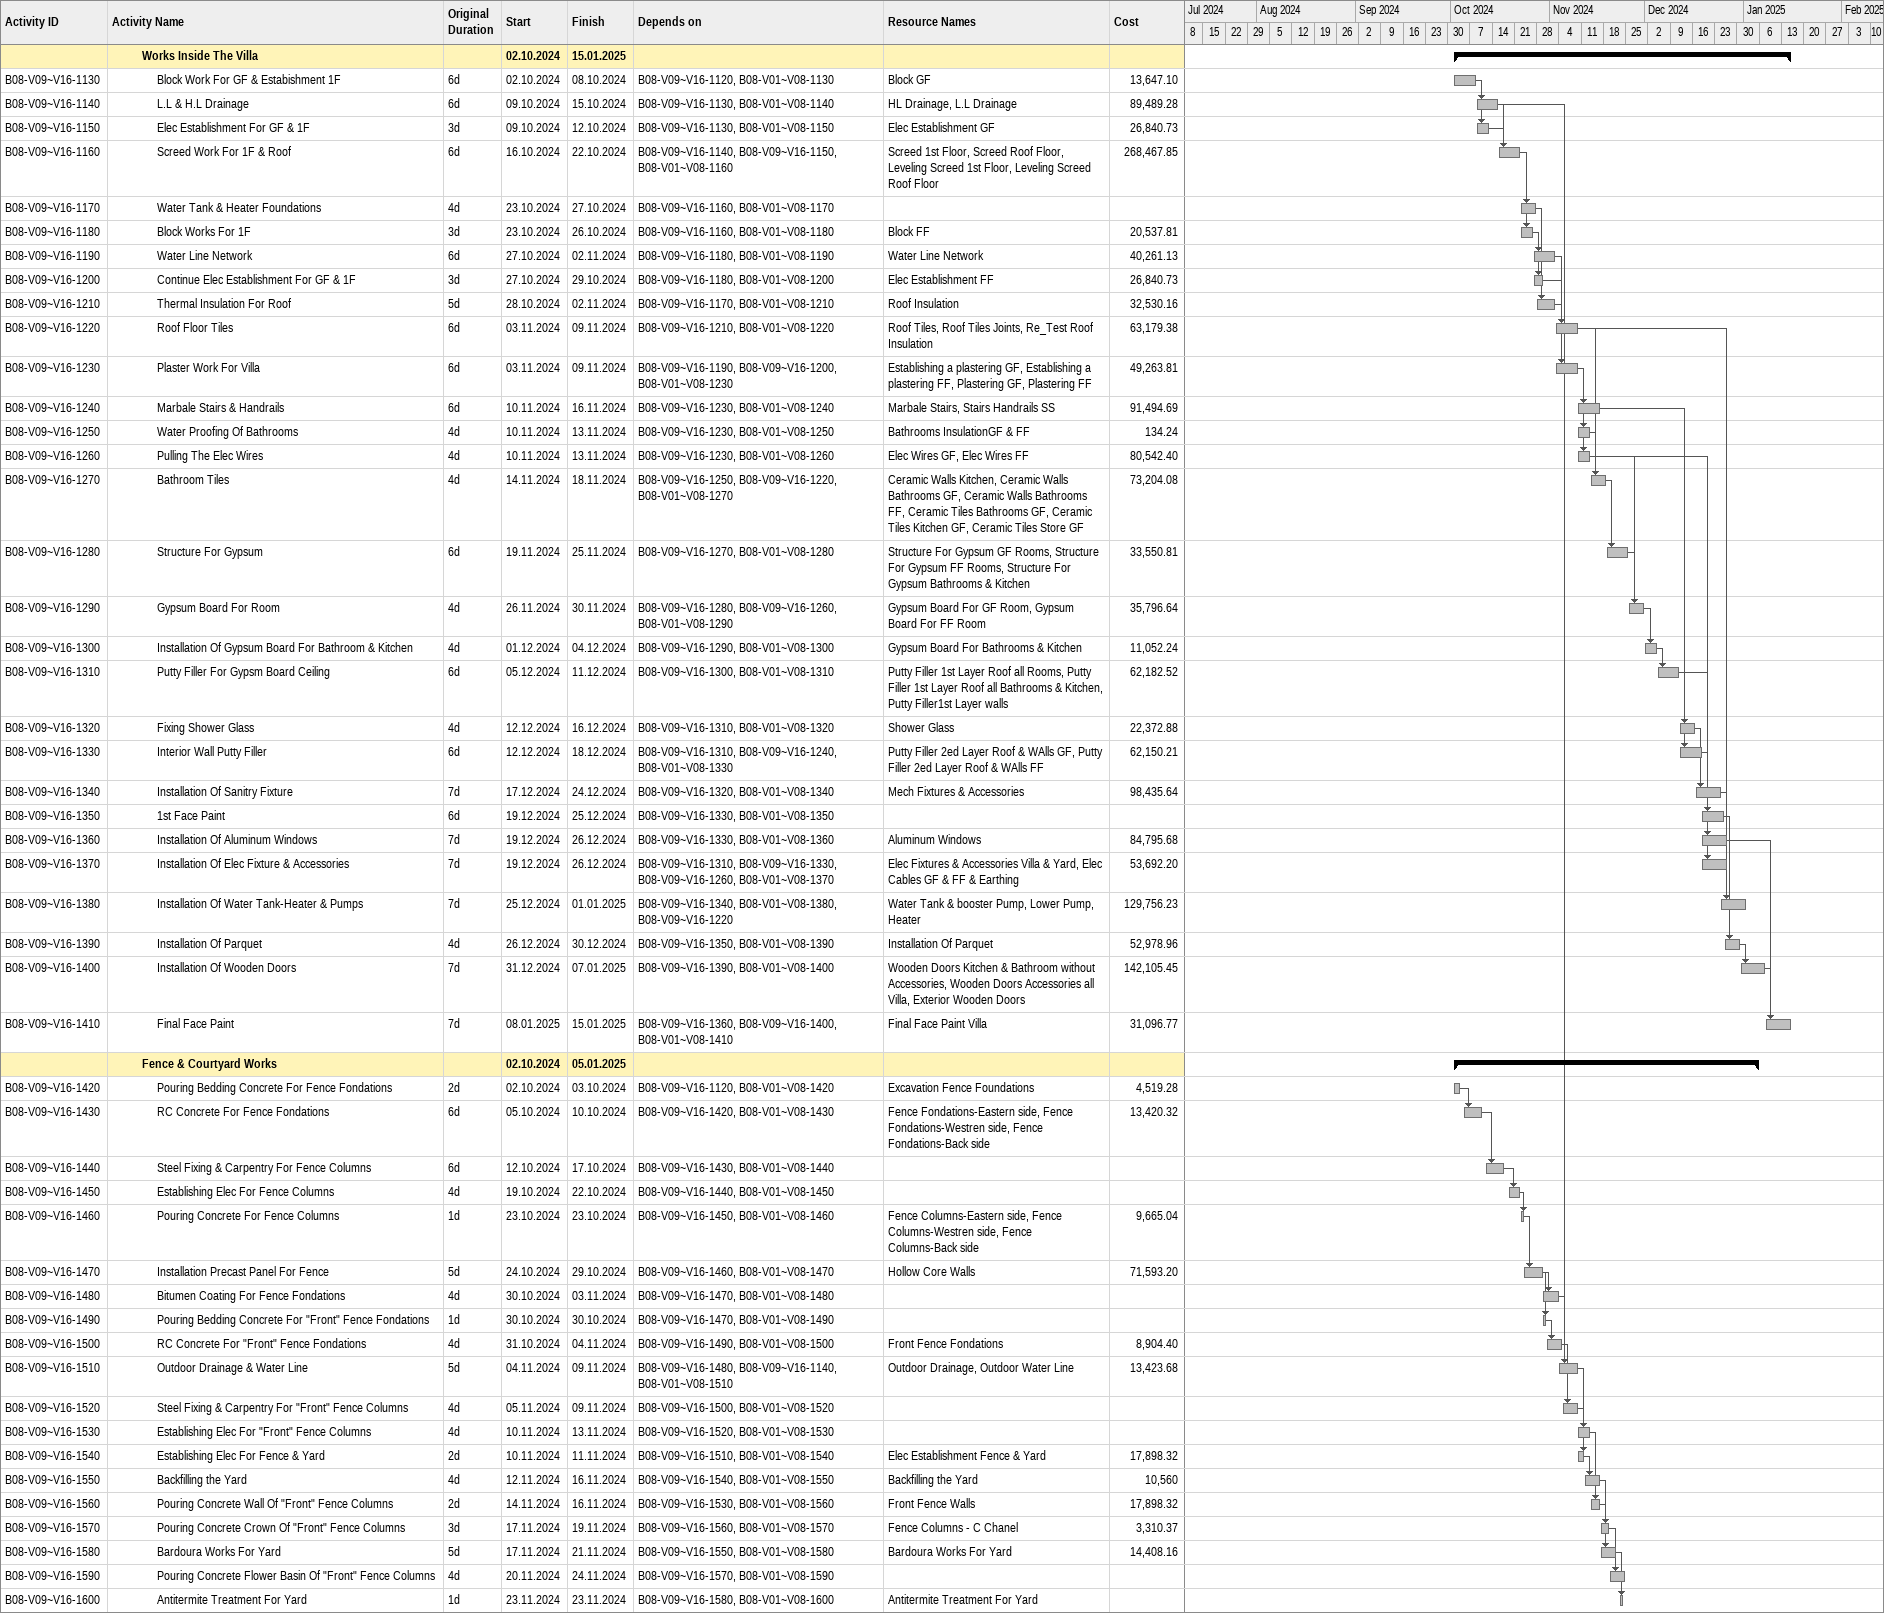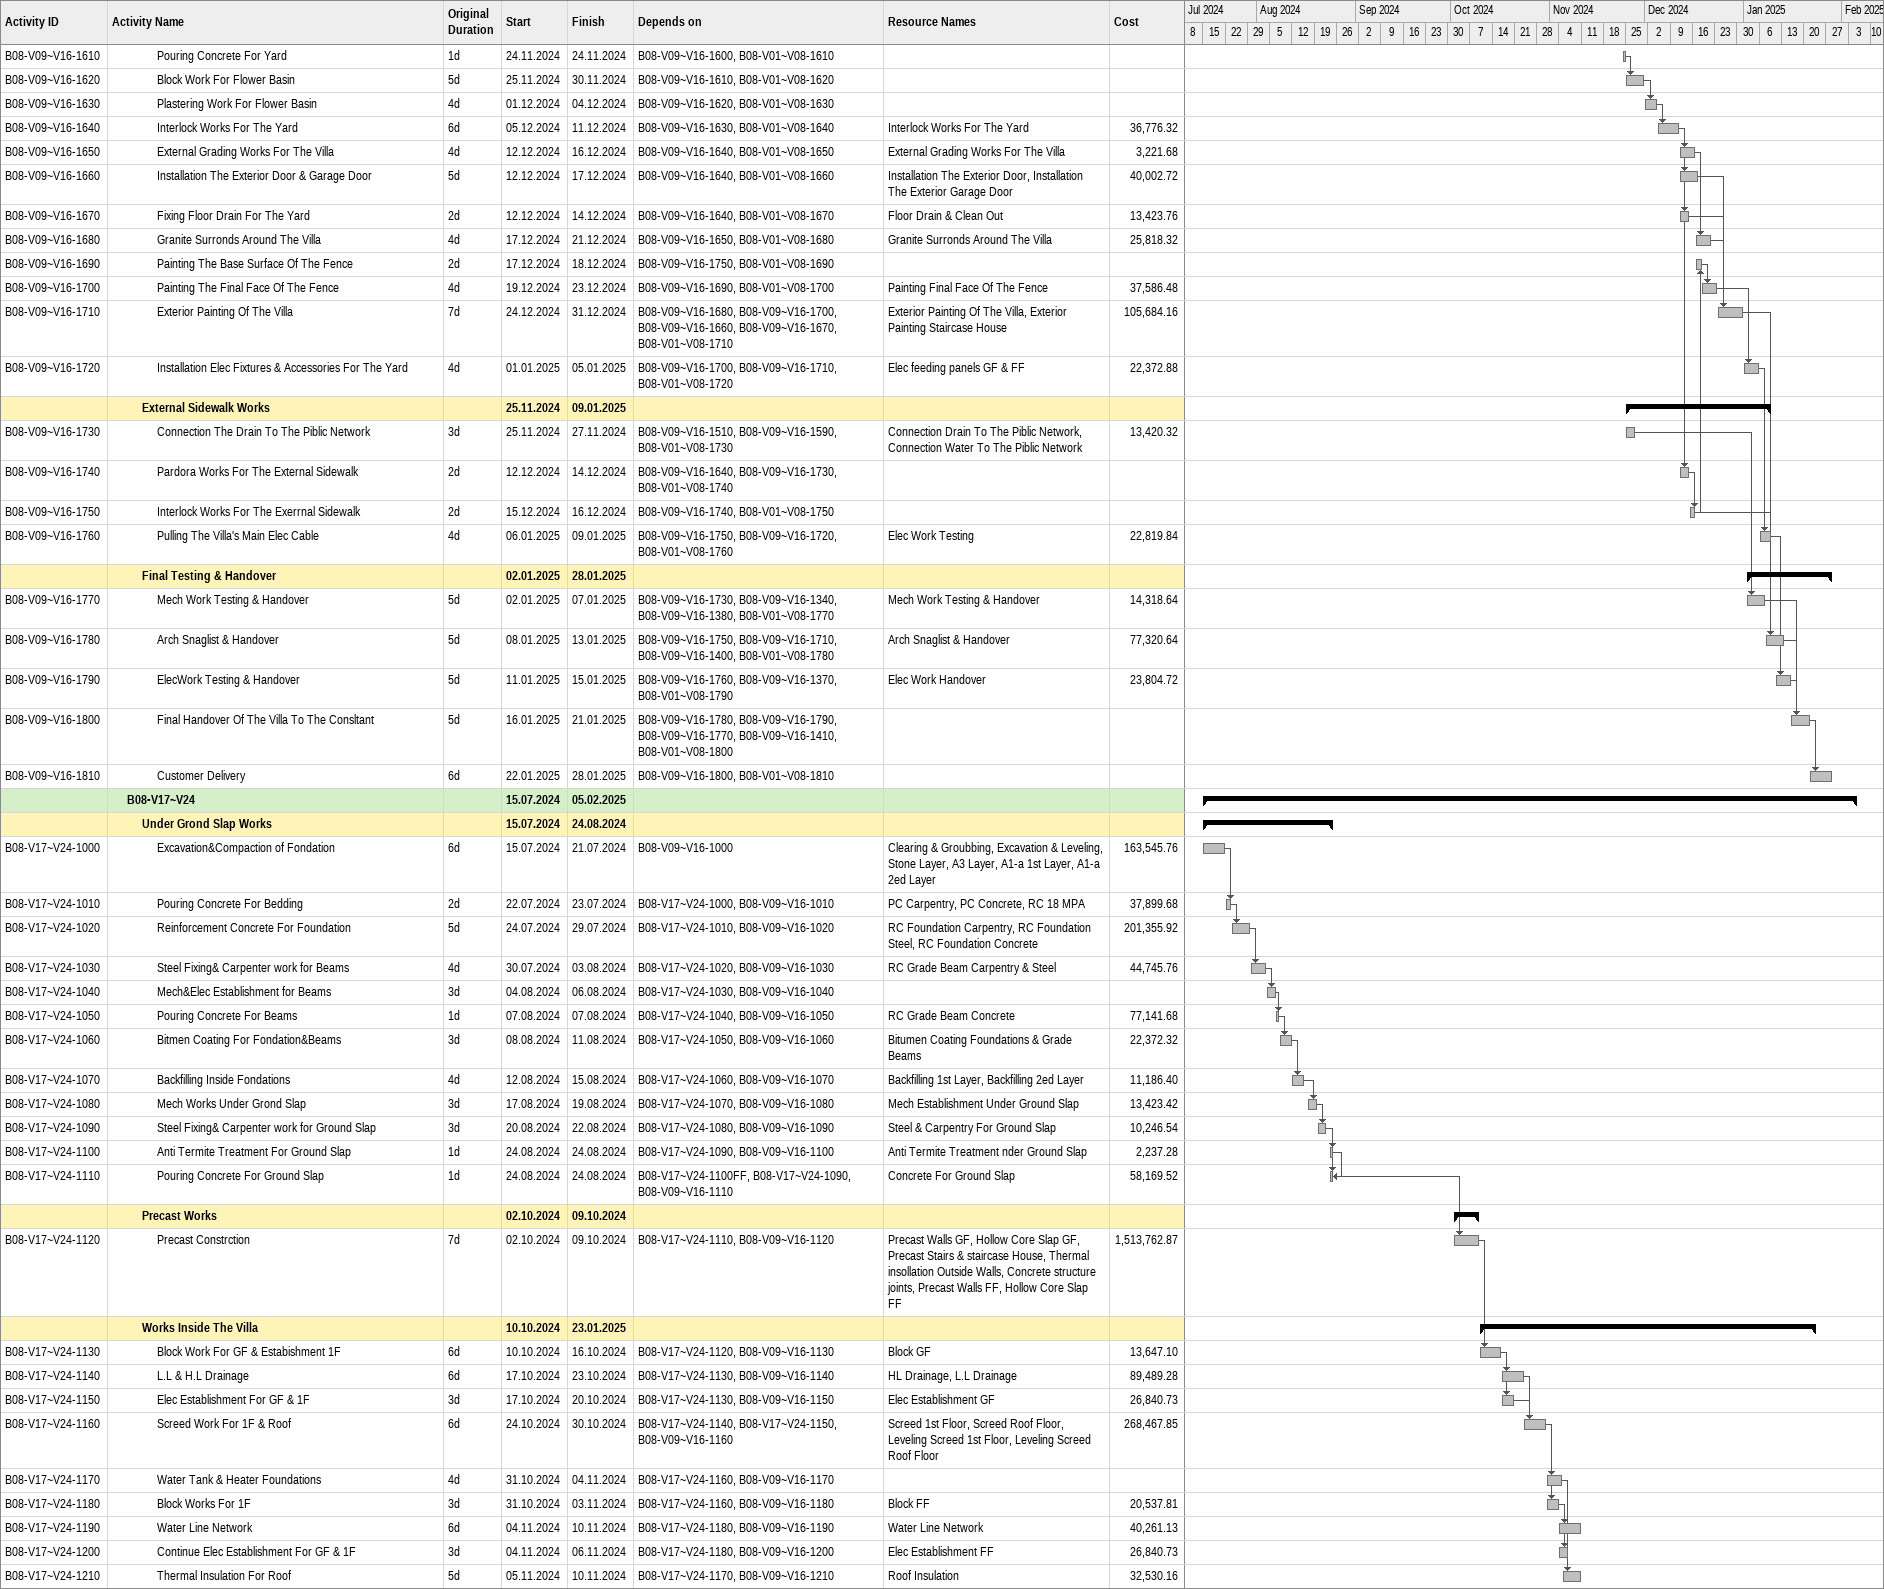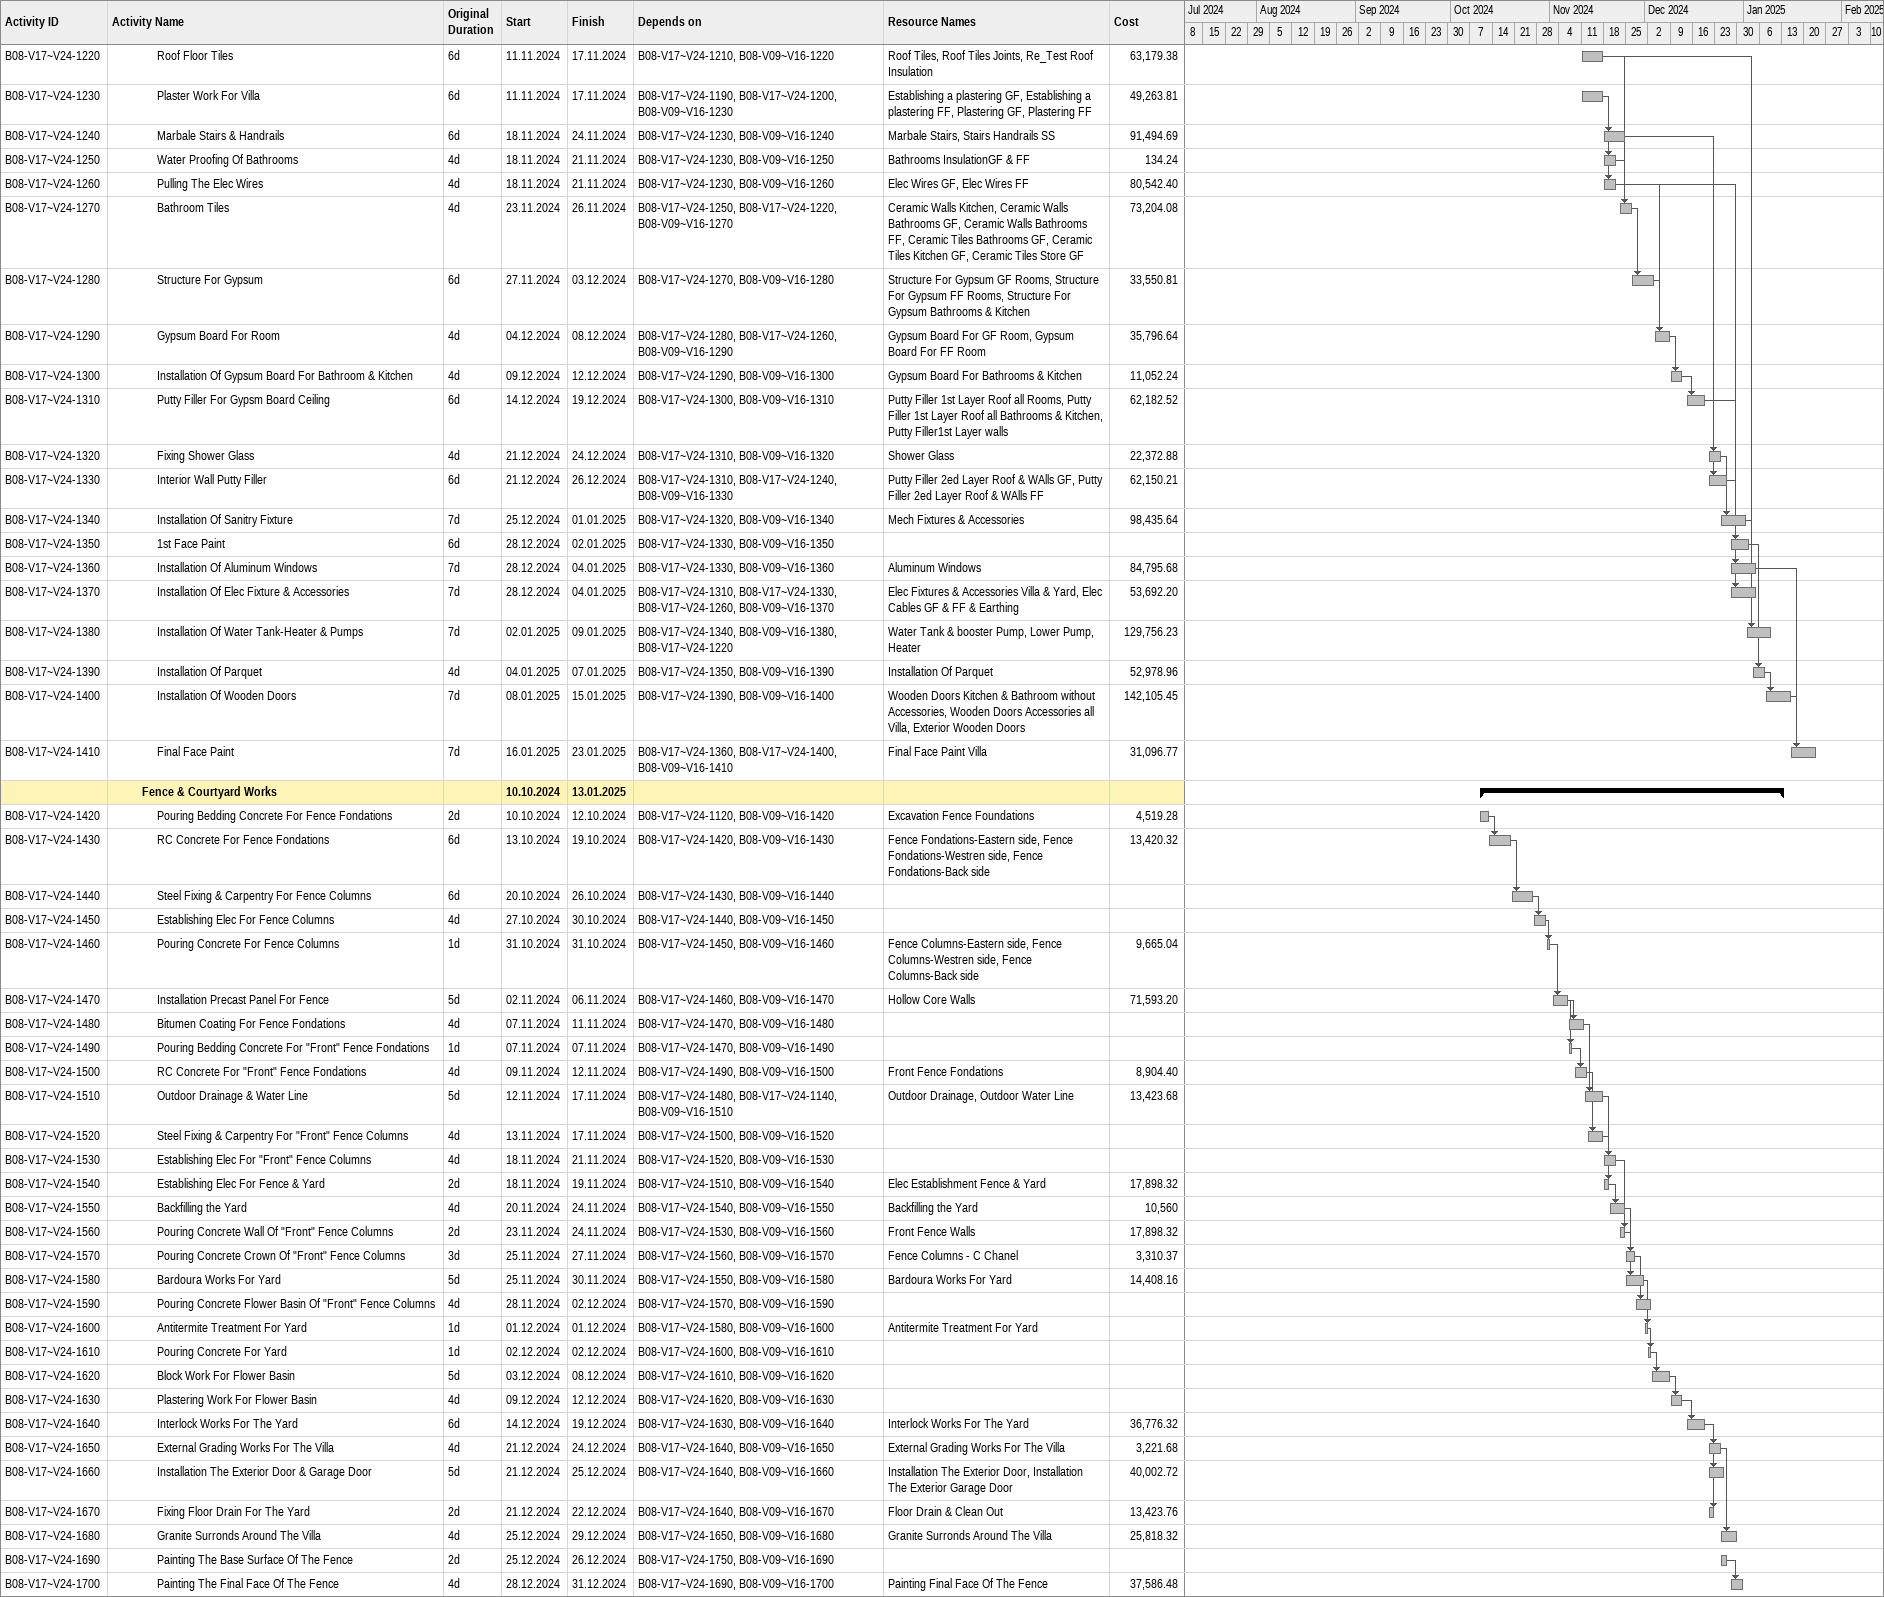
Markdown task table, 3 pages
| ID | Level | Task | Original duration | Start | Finish | Predecessors | Resources | Cost |
|---|---|---|---|---|---|---|---|---|
|  | 3 | **Works Inside The Villa** |  | 2024-10-02 | 2025-01-15 |  |  |  |
| B08-V09~V16-1130 | 4 | Block Work For GF & Estabishment 1F | 6d | 2024-10-02 | 2024-10-08 | B08-V09~V16-1120, B08-V01~V08-1130 | Block GF | 13647.10 |
| B08-V09~V16-1140 | 4 | L.L & H.L Drainage | 6d | 2024-10-09 | 2024-10-15 | B08-V09~V16-1130, B08-V01~V08-1140 | HL Drainage, L.L Drainage | 89489.28 |
| B08-V09~V16-1150 | 4 | Elec Establishment For GF & 1F | 3d | 2024-10-09 | 2024-10-12 | B08-V09~V16-1130, B08-V01~V08-1150 | Elec Establishment GF | 26840.73 |
| B08-V09~V16-1160 | 4 | Screed Work For 1F & Roof | 6d | 2024-10-16 | 2024-10-22 | B08-V09~V16-1140, B08-V09~V16-1150, B08-V01~V08-1160 | Screed 1st Floor, Screed Roof Floor, Leveling Screed 1st Floor, Leveling Screed Roof Floor | 268467.85 |
| B08-V09~V16-1170 | 4 | Water Tank & Heater Foundations | 4d | 2024-10-23 | 2024-10-27 | B08-V09~V16-1160, B08-V01~V08-1170 |  |  |
| B08-V09~V16-1180 | 4 | Block Works For 1F | 3d | 2024-10-23 | 2024-10-26 | B08-V09~V16-1160, B08-V01~V08-1180 | Block FF | 20537.81 |
| B08-V09~V16-1190 | 4 | Water Line Network | 6d | 2024-10-27 | 2024-11-02 | B08-V09~V16-1180, B08-V01~V08-1190 | Water Line Network | 40261.13 |
| B08-V09~V16-1200 | 4 | Continue Elec Establishment For GF & 1F | 3d | 2024-10-27 | 2024-10-29 | B08-V09~V16-1180, B08-V01~V08-1200 | Elec Establishment FF | 26840.73 |
| B08-V09~V16-1210 | 4 | Thermal Insulation For Roof | 5d | 2024-10-28 | 2024-11-02 | B08-V09~V16-1170, B08-V01~V08-1210 | Roof Insulation | 32530.16 |
| B08-V09~V16-1220 | 4 | Roof Floor Tiles | 6d | 2024-11-03 | 2024-11-09 | B08-V09~V16-1210, B08-V01~V08-1220 | Roof Tiles, Roof Tiles Joints, Re_Test Roof Insulation | 63179.38 |
| B08-V09~V16-1230 | 4 | Plaster Work For Villa | 6d | 2024-11-03 | 2024-11-09 | B08-V09~V16-1190, B08-V09~V16-1200, B08-V01~V08-1230 | Establishing a plastering GF, Establishing a plastering FF, Plastering GF, Plastering FF | 49263.81 |
| B08-V09~V16-1240 | 4 | Marbale Stairs & Handrails | 6d | 2024-11-10 | 2024-11-16 | B08-V09~V16-1230, B08-V01~V08-1240 | Marbale Stairs, Stairs Handrails SS | 91494.69 |
| B08-V09~V16-1250 | 4 | Water Proofing Of Bathrooms | 4d | 2024-11-10 | 2024-11-13 | B08-V09~V16-1230, B08-V01~V08-1250 | Bathrooms InsulationGF & FF | 134.24 |
| B08-V09~V16-1260 | 4 | Pulling The Elec Wires | 4d | 2024-11-10 | 2024-11-13 | B08-V09~V16-1230, B08-V01~V08-1260 | Elec Wires GF, Elec Wires FF | 80542.40 |
| B08-V09~V16-1270 | 4 | Bathroom Tiles | 4d | 2024-11-14 | 2024-11-18 | B08-V09~V16-1250, B08-V09~V16-1220, B08-V01~V08-1270 | Ceramic Walls Kitchen, Ceramic Walls Bathrooms GF, Ceramic Walls Bathrooms FF, Ceramic Tiles Bathrooms GF, Ceramic Tiles Kitchen GF, Ceramic Tiles Store GF | 73204.08 |
| B08-V09~V16-1280 | 4 | Structure For Gypsum | 6d | 2024-11-19 | 2024-11-25 | B08-V09~V16-1270, B08-V01~V08-1280 | Structure For Gypsum GF Rooms, Structure For Gypsum FF Rooms, Structure For Gypsum Bathrooms & Kitchen | 33550.81 |
| B08-V09~V16-1290 | 4 | Gypsum Board For Room | 4d | 2024-11-26 | 2024-11-30 | B08-V09~V16-1280, B08-V09~V16-1260, B08-V01~V08-1290 | Gypsum Board For GF Room, Gypsum Board For FF Room | 35796.64 |
| B08-V09~V16-1300 | 4 | Installation Of Gypsum Board For Bathroom & Kitchen | 4d | 2024-12-01 | 2024-12-04 | B08-V09~V16-1290, B08-V01~V08-1300 | Gypsum Board For Bathrooms & Kitchen | 11052.24 |
| B08-V09~V16-1310 | 4 | Putty Filler For Gypsm Board Ceiling | 6d | 2024-12-05 | 2024-12-11 | B08-V09~V16-1300, B08-V01~V08-1310 | Putty Filler 1st Layer Roof all Rooms, Putty Filler 1st Layer Roof all Bathrooms & Kitchen, Putty Filler1st Layer walls | 62182.52 |
| B08-V09~V16-1320 | 4 | Fixing Shower Glass | 4d | 2024-12-12 | 2024-12-16 | B08-V09~V16-1310, B08-V01~V08-1320 | Shower Glass | 22372.88 |
| B08-V09~V16-1330 | 4 | Interior Wall Putty Filler | 6d | 2024-12-12 | 2024-12-18 | B08-V09~V16-1310, B08-V09~V16-1240, B08-V01~V08-1330 | Putty Filler 2ed Layer Roof & WAlls GF, Putty Filler 2ed Layer Roof & WAlls FF | 62150.21 |
| B08-V09~V16-1340 | 4 | Installation Of Sanitry Fixture | 7d | 2024-12-17 | 2024-12-24 | B08-V09~V16-1320, B08-V01~V08-1340 | Mech Fixtures & Accessories | 98435.64 |
| B08-V09~V16-1350 | 4 | 1st Face Paint | 6d | 2024-12-19 | 2024-12-25 | B08-V09~V16-1330, B08-V01~V08-1350 |  |  |
| B08-V09~V16-1360 | 4 | Installation Of Aluminum Windows | 7d | 2024-12-19 | 2024-12-26 | B08-V09~V16-1330, B08-V01~V08-1360 | Aluminum Windows | 84795.68 |
| B08-V09~V16-1370 | 4 | Installation Of Elec Fixture & Accessories | 7d | 2024-12-19 | 2024-12-26 | B08-V09~V16-1310, B08-V09~V16-1330, B08-V09~V16-1260, B08-V01~V08-1370 | Elec Fixtures & Accessories Villa & Yard, Elec Cables GF & FF & Earthing | 53692.20 |
| B08-V09~V16-1380 | 4 | Installation Of Water Tank-Heater & Pumps | 7d | 2024-12-25 | 2025-01-01 | B08-V09~V16-1340, B08-V01~V08-1380, B08-V09~V16-1220 | Water Tank & booster Pump, Lower Pump, Heater | 129756.23 |
| B08-V09~V16-1390 | 4 | Installation Of Parquet | 4d | 2024-12-26 | 2024-12-30 | B08-V09~V16-1350, B08-V01~V08-1390 | Installation Of Parquet | 52978.96 |
| B08-V09~V16-1400 | 4 | Installation Of Wooden Doors | 7d | 2024-12-31 | 2025-01-07 | B08-V09~V16-1390, B08-V01~V08-1400 | Wooden Doors Kitchen & Bathroom without Accessories, Wooden Doors Accessories all Villa, Exterior Wooden Doors | 142105.45 |
| B08-V09~V16-1410 | 4 | Final Face Paint | 7d | 2025-01-08 | 2025-01-15 | B08-V09~V16-1360, B08-V09~V16-1400, B08-V01~V08-1410 | Final Face Paint Villa | 31096.77 |
|  | 3 | **Fence & Courtyard Works** |  | 2024-10-02 | 2025-01-05 |  |  |  |
| B08-V09~V16-1420 | 4 | Pouring Bedding Concrete For Fence Fondations | 2d | 2024-10-02 | 2024-10-03 | B08-V09~V16-1120, B08-V01~V08-1420 | Excavation Fence Foundations | 4519.28 |
| B08-V09~V16-1430 | 4 | RC Concrete For Fence Fondations | 6d | 2024-10-05 | 2024-10-10 | B08-V09~V16-1420, B08-V01~V08-1430 | Fence Fondations-Eastern side, Fence Fondations-Westren side, Fence Fondations-Back side | 13420.32 |
| B08-V09~V16-1440 | 4 | Steel Fixing & Carpentry For Fence Columns | 6d | 2024-10-12 | 2024-10-17 | B08-V09~V16-1430, B08-V01~V08-1440 |  |  |
| B08-V09~V16-1450 | 4 | Establishing Elec For Fence Columns | 4d | 2024-10-19 | 2024-10-22 | B08-V09~V16-1440, B08-V01~V08-1450 |  |  |
| B08-V09~V16-1460 | 4 | Pouring Concrete For Fence Columns | 1d | 2024-10-23 | 2024-10-23 | B08-V09~V16-1450, B08-V01~V08-1460 | Fence Columns-Eastern side, Fence Columns-Westren side, Fence Columns-Back side | 9665.04 |
| B08-V09~V16-1470 | 4 | Installation Precast Panel For Fence | 5d | 2024-10-24 | 2024-10-29 | B08-V09~V16-1460, B08-V01~V08-1470 | Hollow Core Walls | 71593.20 |
| B08-V09~V16-1480 | 4 | Bitumen Coating For Fence Fondations | 4d | 2024-10-30 | 2024-11-03 | B08-V09~V16-1470, B08-V01~V08-1480 |  |  |
| B08-V09~V16-1490 | 4 | Pouring Bedding Concrete For "Front" Fence Fondations | 1d | 2024-10-30 | 2024-10-30 | B08-V09~V16-1470, B08-V01~V08-1490 |  |  |
| B08-V09~V16-1500 | 4 | RC Concrete For "Front" Fence Fondations | 4d | 2024-10-31 | 2024-11-04 | B08-V09~V16-1490, B08-V01~V08-1500 | Front Fence Fondations | 8904.40 |
| B08-V09~V16-1510 | 4 | Outdoor Drainage & Water Line | 5d | 2024-11-04 | 2024-11-09 | B08-V09~V16-1480, B08-V09~V16-1140, B08-V01~V08-1510 | Outdoor Drainage, Outdoor Water Line | 13423.68 |
| B08-V09~V16-1520 | 4 | Steel Fixing & Carpentry For "Front" Fence Columns | 4d | 2024-11-05 | 2024-11-09 | B08-V09~V16-1500, B08-V01~V08-1520 |  |  |
| B08-V09~V16-1530 | 4 | Establishing Elec For "Front" Fence Columns | 4d | 2024-11-10 | 2024-11-13 | B08-V09~V16-1520, B08-V01~V08-1530 |  |  |
| B08-V09~V16-1540 | 4 | Establishing Elec For Fence & Yard | 2d | 2024-11-10 | 2024-11-11 | B08-V09~V16-1510, B08-V01~V08-1540 | Elec Establishment Fence & Yard | 17898.32 |
| B08-V09~V16-1550 | 4 | Backfilling the Yard | 4d | 2024-11-12 | 2024-11-16 | B08-V09~V16-1540, B08-V01~V08-1550 | Backfilling the Yard | 10560 |
| B08-V09~V16-1560 | 4 | Pouring Concrete Wall Of "Front" Fence Columns | 2d | 2024-11-14 | 2024-11-16 | B08-V09~V16-1530, B08-V01~V08-1560 | Front Fence Walls | 17898.32 |
| B08-V09~V16-1570 | 4 | Pouring Concrete Crown Of "Front" Fence Columns | 3d | 2024-11-17 | 2024-11-19 | B08-V09~V16-1560, B08-V01~V08-1570 | Fence Columns - C Chanel | 3310.37 |
| B08-V09~V16-1580 | 4 | Bardoura Works For Yard | 5d | 2024-11-17 | 2024-11-21 | B08-V09~V16-1550, B08-V01~V08-1580 | Bardoura Works For Yard | 14408.16 |
| B08-V09~V16-1590 | 4 | Pouring Concrete Flower Basin Of "Front" Fence Columns | 4d | 2024-11-20 | 2024-11-24 | B08-V09~V16-1570, B08-V01~V08-1590 |  |  |
| B08-V09~V16-1600 | 4 | Antitermite Treatment For Yard | 1d | 2024-11-23 | 2024-11-23 | B08-V09~V16-1580, B08-V01~V08-1600 | Antitermite Treatment For Yard |  |
| B08-V09~V16-1610 | 4 | Pouring Concrete For Yard | 1d | 2024-11-24 | 2024-11-24 | B08-V09~V16-1600, B08-V01~V08-1610 |  |  |
| B08-V09~V16-1620 | 4 | Block Work For Flower Basin | 5d | 2024-11-25 | 2024-11-30 | B08-V09~V16-1610, B08-V01~V08-1620 |  |  |
| B08-V09~V16-1630 | 4 | Plastering Work For Flower Basin | 4d | 2024-12-01 | 2024-12-04 | B08-V09~V16-1620, B08-V01~V08-1630 |  |  |
| B08-V09~V16-1640 | 4 | Interlock Works For The Yard | 6d | 2024-12-05 | 2024-12-11 | B08-V09~V16-1630, B08-V01~V08-1640 | Interlock Works For The Yard | 36776.32 |
| B08-V09~V16-1650 | 4 | External Grading Works For The Villa | 4d | 2024-12-12 | 2024-12-16 | B08-V09~V16-1640, B08-V01~V08-1650 | External Grading Works For The Villa | 3221.68 |
| B08-V09~V16-1660 | 4 | Installation The Exterior Door & Garage Door | 5d | 2024-12-12 | 2024-12-17 | B08-V09~V16-1640, B08-V01~V08-1660 | Installation The Exterior Door, Installation The Exterior Garage Door | 40002.72 |
| B08-V09~V16-1670 | 4 | Fixing Floor Drain For The Yard | 2d | 2024-12-12 | 2024-12-14 | B08-V09~V16-1640, B08-V01~V08-1670 | Floor Drain & Clean Out | 13423.76 |
| B08-V09~V16-1680 | 4 | Granite Surronds Around The Villa | 4d | 2024-12-17 | 2024-12-21 | B08-V09~V16-1650, B08-V01~V08-1680 | Granite Surronds Around The Villa | 25818.32 |
| B08-V09~V16-1690 | 4 | Painting The Base Surface Of The Fence | 2d | 2024-12-17 | 2024-12-18 | B08-V09~V16-1750, B08-V01~V08-1690 |  |  |
| B08-V09~V16-1700 | 4 | Painting The Final Face Of The Fence | 4d | 2024-12-19 | 2024-12-23 | B08-V09~V16-1690, B08-V01~V08-1700 | Painting Final Face Of The Fence | 37586.48 |
| B08-V09~V16-1710 | 4 | Exterior Painting Of The Villa | 7d | 2024-12-24 | 2024-12-31 | B08-V09~V16-1680, B08-V09~V16-1700, B08-V09~V16-1660, B08-V09~V16-1670, B08-V01~V08-1710 | Exterior Painting Of The Villa, Exterior Painting Staircase House | 105684.16 |
| B08-V09~V16-1720 | 4 | Installation Elec Fixtures & Accessories For The Yard | 4d | 2025-01-01 | 2025-01-05 | B08-V09~V16-1700, B08-V09~V16-1710, B08-V01~V08-1720 | Elec feeding panels GF & FF | 22372.88 |
|  | 3 | **External Sidewalk Works** |  | 2024-11-25 | 2025-01-09 |  |  |  |
| B08-V09~V16-1730 | 4 | Connection The Drain To The Piblic Network | 3d | 2024-11-25 | 2024-11-27 | B08-V09~V16-1510, B08-V09~V16-1590, B08-V01~V08-1730 | Connection Drain To The Piblic Network, Connection Water To The Piblic Network | 13420.32 |
| B08-V09~V16-1740 | 4 | Pardora Works For The External Sidewalk | 2d | 2024-12-12 | 2024-12-14 | B08-V09~V16-1640, B08-V09~V16-1730, B08-V01~V08-1740 |  |  |
| B08-V09~V16-1750 | 4 | Interlock Works For The Exerrnal Sidewalk | 2d | 2024-12-15 | 2024-12-16 | B08-V09~V16-1740, B08-V01~V08-1750 |  |  |
| B08-V09~V16-1760 | 4 | Pulling The Villa's Main Elec Cable | 4d | 2025-01-06 | 2025-01-09 | B08-V09~V16-1750, B08-V09~V16-1720, B08-V01~V08-1760 | Elec Work Testing | 22819.84 |
|  | 3 | **Final Testing & Handover** |  | 2025-01-02 | 2025-01-28 |  |  |  |
| B08-V09~V16-1770 | 4 | Mech Work Testing & Handover | 5d | 2025-01-02 | 2025-01-07 | B08-V09~V16-1730, B08-V09~V16-1340, B08-V09~V16-1380, B08-V01~V08-1770 | Mech Work Testing & Handover | 14318.64 |
| B08-V09~V16-1780 | 4 | Arch Snaglist & Handover | 5d | 2025-01-08 | 2025-01-13 | B08-V09~V16-1750, B08-V09~V16-1710, B08-V09~V16-1400, B08-V01~V08-1780 | Arch Snaglist & Handover | 77320.64 |
| B08-V09~V16-1790 | 4 | ElecWork Testing & Handover | 5d | 2025-01-11 | 2025-01-15 | B08-V09~V16-1760, B08-V09~V16-1370, B08-V01~V08-1790 | Elec Work Handover | 23804.72 |
| B08-V09~V16-1800 | 4 | Final Handover Of The Villa To The Consltant | 5d | 2025-01-16 | 2025-01-21 | B08-V09~V16-1780, B08-V09~V16-1790, B08-V09~V16-1770, B08-V09~V16-1410, B08-V01~V08-1800 |  |  |
| B08-V09~V16-1810 | 4 | Customer Delivery | 6d | 2025-01-22 | 2025-01-28 | B08-V09~V16-1800, B08-V01~V08-1810 |  |  |
|  | 2 | **B08-V17~V24** |  | 2024-07-15 | 2025-02-05 |  |  |  |
|  | 3 | **Under Grond Slap Works** |  | 2024-07-15 | 2024-08-24 |  |  |  |
| B08-V17~V24-1000 | 4 | Excavation&Compaction of Fondation | 6d | 2024-07-15 | 2024-07-21 | B08-V09~V16-1000 | Clearing & Groubbing, Excavation & Leveling, Stone Layer, A3 Layer, A1-a 1st Layer, A1-a 2ed Layer | 163545.76 |
| B08-V17~V24-1010 | 4 | Pouring Concrete For Bedding | 2d | 2024-07-22 | 2024-07-23 | B08-V17~V24-1000, B08-V09~V16-1010 | PC Carpentry, PC Concrete, RC 18 MPA | 37899.68 |
| B08-V17~V24-1020 | 4 | Reinforcement Concrete For Foundation | 5d | 2024-07-24 | 2024-07-29 | B08-V17~V24-1010, B08-V09~V16-1020 | RC Foundation Carpentry, RC Foundation Steel, RC Foundation Concrete | 201355.92 |
| B08-V17~V24-1030 | 4 | Steel Fixing& Carpenter work for Beams | 4d | 2024-07-30 | 2024-08-03 | B08-V17~V24-1020, B08-V09~V16-1030 | RC Grade Beam Carpentry & Steel | 44745.76 |
| B08-V17~V24-1040 | 4 | Mech&Elec Establishment for Beams | 3d | 2024-08-04 | 2024-08-06 | B08-V17~V24-1030, B08-V09~V16-1040 |  |  |
| B08-V17~V24-1050 | 4 | Pouring Concrete For Beams | 1d | 2024-08-07 | 2024-08-07 | B08-V17~V24-1040, B08-V09~V16-1050 | RC Grade Beam Concrete | 77141.68 |
| B08-V17~V24-1060 | 4 | Bitmen Coating For Fondation&Beams | 3d | 2024-08-08 | 2024-08-11 | B08-V17~V24-1050, B08-V09~V16-1060 | Bitumen Coating Foundations & Grade Beams | 22372.32 |
| B08-V17~V24-1070 | 4 | Backfilling Inside Fondations | 4d | 2024-08-12 | 2024-08-15 | B08-V17~V24-1060, B08-V09~V16-1070 | Backfilling 1st Layer, Backfilling 2ed Layer | 11186.40 |
| B08-V17~V24-1080 | 4 | Mech Works Under Grond Slap | 3d | 2024-08-17 | 2024-08-19 | B08-V17~V24-1070, B08-V09~V16-1080 | Mech Establishment Under Ground Slap | 13423.42 |
| B08-V17~V24-1090 | 4 | Steel Fixing& Carpenter work for Ground Slap | 3d | 2024-08-20 | 2024-08-22 | B08-V17~V24-1080, B08-V09~V16-1090 | Steel & Carpentry For Ground Slap | 10246.54 |
| B08-V17~V24-1100 | 4 | Anti Termite Treatment For Ground Slap | 1d | 2024-08-24 | 2024-08-24 | B08-V17~V24-1090, B08-V09~V16-1100 | Anti Termite Treatment nder Ground Slap | 2237.28 |
| B08-V17~V24-1110 | 4 | Pouring Concrete For Ground Slap | 1d | 2024-08-24 | 2024-08-24 | B08-V17~V24-1100FF, B08-V17~V24-1090, B08-V09~V16-1110 | Concrete For Ground Slap | 58169.52 |
|  | 3 | **Precast Works** |  | 2024-10-02 | 2024-10-09 |  |  |  |
| B08-V17~V24-1120 | 4 | Precast Constrction | 7d | 2024-10-02 | 2024-10-09 | B08-V17~V24-1110, B08-V09~V16-1120 | Precast Walls GF, Hollow Core Slap GF, Precast Stairs & staircase House, Thermal insollation Outside Walls, Concrete structure joints, Precast Walls FF, Hollow Core Slap FF | 1513762.87 |
|  | 3 | **Works Inside The Villa** |  | 2024-10-10 | 2025-01-23 |  |  |  |
| B08-V17~V24-1130 | 4 | Block Work For GF & Estabishment 1F | 6d | 2024-10-10 | 2024-10-16 | B08-V17~V24-1120, B08-V09~V16-1130 | Block GF | 13647.10 |
| B08-V17~V24-1140 | 4 | L.L & H.L Drainage | 6d | 2024-10-17 | 2024-10-23 | B08-V17~V24-1130, B08-V09~V16-1140 | HL Drainage, L.L Drainage | 89489.28 |
| B08-V17~V24-1150 | 4 | Elec Establishment For GF & 1F | 3d | 2024-10-17 | 2024-10-20 | B08-V17~V24-1130, B08-V09~V16-1150 | Elec Establishment GF | 26840.73 |
| B08-V17~V24-1160 | 4 | Screed Work For 1F & Roof | 6d | 2024-10-24 | 2024-10-30 | B08-V17~V24-1140, B08-V17~V24-1150, B08-V09~V16-1160 | Screed 1st Floor, Screed Roof Floor, Leveling Screed 1st Floor, Leveling Screed Roof Floor | 268467.85 |
| B08-V17~V24-1170 | 4 | Water Tank & Heater Foundations | 4d | 2024-10-31 | 2024-11-04 | B08-V17~V24-1160, B08-V09~V16-1170 |  |  |
| B08-V17~V24-1180 | 4 | Block Works For 1F | 3d | 2024-10-31 | 2024-11-03 | B08-V17~V24-1160, B08-V09~V16-1180 | Block FF | 20537.81 |
| B08-V17~V24-1190 | 4 | Water Line Network | 6d | 2024-11-04 | 2024-11-10 | B08-V17~V24-1180, B08-V09~V16-1190 | Water Line Network | 40261.13 |
| B08-V17~V24-1200 | 4 | Continue Elec Establishment For GF & 1F | 3d | 2024-11-04 | 2024-11-06 | B08-V17~V24-1180, B08-V09~V16-1200 | Elec Establishment FF | 26840.73 |
| B08-V17~V24-1210 | 4 | Thermal Insulation For Roof | 5d | 2024-11-05 | 2024-11-10 | B08-V17~V24-1170, B08-V09~V16-1210 | Roof Insulation | 32530.16 |
| B08-V17~V24-1220 | 4 | Roof Floor Tiles | 6d | 2024-11-11 | 2024-11-17 | B08-V17~V24-1210, B08-V09~V16-1220 | Roof Tiles, Roof Tiles Joints, Re_Test Roof Insulation | 63179.38 |
| B08-V17~V24-1230 | 4 | Plaster Work For Villa | 6d | 2024-11-11 | 2024-11-17 | B08-V17~V24-1190, B08-V17~V24-1200, B08-V09~V16-1230 | Establishing a plastering GF, Establishing a plastering FF, Plastering GF, Plastering FF | 49263.81 |
| B08-V17~V24-1240 | 4 | Marbale Stairs & Handrails | 6d | 2024-11-18 | 2024-11-24 | B08-V17~V24-1230, B08-V09~V16-1240 | Marbale Stairs, Stairs Handrails SS | 91494.69 |
| B08-V17~V24-1250 | 4 | Water Proofing Of Bathrooms | 4d | 2024-11-18 | 2024-11-21 | B08-V17~V24-1230, B08-V09~V16-1250 | Bathrooms InsulationGF & FF | 134.24 |
| B08-V17~V24-1260 | 4 | Pulling The Elec Wires | 4d | 2024-11-18 | 2024-11-21 | B08-V17~V24-1230, B08-V09~V16-1260 | Elec Wires GF, Elec Wires FF | 80542.40 |
| B08-V17~V24-1270 | 4 | Bathroom Tiles | 4d | 2024-11-23 | 2024-11-26 | B08-V17~V24-1250, B08-V17~V24-1220, B08-V09~V16-1270 | Ceramic Walls Kitchen, Ceramic Walls Bathrooms GF, Ceramic Walls Bathrooms FF, Ceramic Tiles Bathrooms GF, Ceramic Tiles Kitchen GF, Ceramic Tiles Store GF | 73204.08 |
| B08-V17~V24-1280 | 4 | Structure For Gypsum | 6d | 2024-11-27 | 2024-12-03 | B08-V17~V24-1270, B08-V09~V16-1280 | Structure For Gypsum GF Rooms, Structure For Gypsum FF Rooms, Structure For Gypsum Bathrooms & Kitchen | 33550.81 |
| B08-V17~V24-1290 | 4 | Gypsum Board For Room | 4d | 2024-12-04 | 2024-12-08 | B08-V17~V24-1280, B08-V17~V24-1260, B08-V09~V16-1290 | Gypsum Board For GF Room, Gypsum Board For FF Room | 35796.64 |
| B08-V17~V24-1300 | 4 | Installation Of Gypsum Board For Bathroom & Kitchen | 4d | 2024-12-09 | 2024-12-12 | B08-V17~V24-1290, B08-V09~V16-1300 | Gypsum Board For Bathrooms & Kitchen | 11052.24 |
| B08-V17~V24-1310 | 4 | Putty Filler For Gypsm Board Ceiling | 6d | 2024-12-14 | 2024-12-19 | B08-V17~V24-1300, B08-V09~V16-1310 | Putty Filler 1st Layer Roof all Rooms, Putty Filler 1st Layer Roof all Bathrooms & Kitchen, Putty Filler1st Layer walls | 62182.52 |
| B08-V17~V24-1320 | 4 | Fixing Shower Glass | 4d | 2024-12-21 | 2024-12-24 | B08-V17~V24-1310, B08-V09~V16-1320 | Shower Glass | 22372.88 |
| B08-V17~V24-1330 | 4 | Interior Wall Putty Filler | 6d | 2024-12-21 | 2024-12-26 | B08-V17~V24-1310, B08-V17~V24-1240, B08-V09~V16-1330 | Putty Filler 2ed Layer Roof & WAlls GF, Putty Filler 2ed Layer Roof & WAlls FF | 62150.21 |
| B08-V17~V24-1340 | 4 | Installation Of Sanitry Fixture | 7d | 2024-12-25 | 2025-01-01 | B08-V17~V24-1320, B08-V09~V16-1340 | Mech Fixtures & Accessories | 98435.64 |
| B08-V17~V24-1350 | 4 | 1st Face Paint | 6d | 2024-12-28 | 2025-01-02 | B08-V17~V24-1330, B08-V09~V16-1350 |  |  |
| B08-V17~V24-1360 | 4 | Installation Of Aluminum Windows | 7d | 2024-12-28 | 2025-01-04 | B08-V17~V24-1330, B08-V09~V16-1360 | Aluminum Windows | 84795.68 |
| B08-V17~V24-1370 | 4 | Installation Of Elec Fixture & Accessories | 7d | 2024-12-28 | 2025-01-04 | B08-V17~V24-1310, B08-V17~V24-1330, B08-V17~V24-1260, B08-V09~V16-1370 | Elec Fixtures & Accessories Villa & Yard, Elec Cables GF & FF & Earthing | 53692.20 |
| B08-V17~V24-1380 | 4 | Installation Of Water Tank-Heater & Pumps | 7d | 2025-01-02 | 2025-01-09 | B08-V17~V24-1340, B08-V09~V16-1380, B08-V17~V24-1220 | Water Tank & booster Pump, Lower Pump, Heater | 129756.23 |
| B08-V17~V24-1390 | 4 | Installation Of Parquet | 4d | 2025-01-04 | 2025-01-07 | B08-V17~V24-1350, B08-V09~V16-1390 | Installation Of Parquet | 52978.96 |
| B08-V17~V24-1400 | 4 | Installation Of Wooden Doors | 7d | 2025-01-08 | 2025-01-15 | B08-V17~V24-1390, B08-V09~V16-1400 | Wooden Doors Kitchen & Bathroom without Accessories, Wooden Doors Accessories all Villa, Exterior Wooden Doors | 142105.45 |
| B08-V17~V24-1410 | 4 | Final Face Paint | 7d | 2025-01-16 | 2025-01-23 | B08-V17~V24-1360, B08-V17~V24-1400, B08-V09~V16-1410 | Final Face Paint Villa | 31096.77 |
|  | 3 | **Fence & Courtyard Works** |  | 2024-10-10 | 2025-01-13 |  |  |  |
| B08-V17~V24-1420 | 4 | Pouring Bedding Concrete For Fence Fondations | 2d | 2024-10-10 | 2024-10-12 | B08-V17~V24-1120, B08-V09~V16-1420 | Excavation Fence Foundations | 4519.28 |
| B08-V17~V24-1430 | 4 | RC Concrete For Fence Fondations | 6d | 2024-10-13 | 2024-10-19 | B08-V17~V24-1420, B08-V09~V16-1430 | Fence Fondations-Eastern side, Fence Fondations-Westren side, Fence Fondations-Back side | 13420.32 |
| B08-V17~V24-1440 | 4 | Steel Fixing & Carpentry For Fence Columns | 6d | 2024-10-20 | 2024-10-26 | B08-V17~V24-1430, B08-V09~V16-1440 |  |  |
| B08-V17~V24-1450 | 4 | Establishing Elec For Fence Columns | 4d | 2024-10-27 | 2024-10-30 | B08-V17~V24-1440, B08-V09~V16-1450 |  |  |
| B08-V17~V24-1460 | 4 | Pouring Concrete For Fence Columns | 1d | 2024-10-31 | 2024-10-31 | B08-V17~V24-1450, B08-V09~V16-1460 | Fence Columns-Eastern side, Fence Columns-Westren side, Fence Columns-Back side | 9665.04 |
| B08-V17~V24-1470 | 4 | Installation Precast Panel For Fence | 5d | 2024-11-02 | 2024-11-06 | B08-V17~V24-1460, B08-V09~V16-1470 | Hollow Core Walls | 71593.20 |
| B08-V17~V24-1480 | 4 | Bitumen Coating For Fence Fondations | 4d | 2024-11-07 | 2024-11-11 | B08-V17~V24-1470, B08-V09~V16-1480 |  |  |
| B08-V17~V24-1490 | 4 | Pouring Bedding Concrete For "Front" Fence Fondations | 1d | 2024-11-07 | 2024-11-07 | B08-V17~V24-1470, B08-V09~V16-1490 |  |  |
| B08-V17~V24-1500 | 4 | RC Concrete For "Front" Fence Fondations | 4d | 2024-11-09 | 2024-11-12 | B08-V17~V24-1490, B08-V09~V16-1500 | Front Fence Fondations | 8904.40 |
| B08-V17~V24-1510 | 4 | Outdoor Drainage & Water Line | 5d | 2024-11-12 | 2024-11-17 | B08-V17~V24-1480, B08-V17~V24-1140, B08-V09~V16-1510 | Outdoor Drainage, Outdoor Water Line | 13423.68 |
| B08-V17~V24-1520 | 4 | Steel Fixing & Carpentry For "Front" Fence Columns | 4d | 2024-11-13 | 2024-11-17 | B08-V17~V24-1500, B08-V09~V16-1520 |  |  |
| B08-V17~V24-1530 | 4 | Establishing Elec For "Front" Fence Columns | 4d | 2024-11-18 | 2024-11-21 | B08-V17~V24-1520, B08-V09~V16-1530 |  |  |
| B08-V17~V24-1540 | 4 | Establishing Elec For Fence & Yard | 2d | 2024-11-18 | 2024-11-19 | B08-V17~V24-1510, B08-V09~V16-1540 | Elec Establishment Fence & Yard | 17898.32 |
| B08-V17~V24-1550 | 4 | Backfilling the Yard | 4d | 2024-11-20 | 2024-11-24 | B08-V17~V24-1540, B08-V09~V16-1550 | Backfilling the Yard | 10560 |
| B08-V17~V24-1560 | 4 | Pouring Concrete Wall Of "Front" Fence Columns | 2d | 2024-11-23 | 2024-11-24 | B08-V17~V24-1530, B08-V09~V16-1560 | Front Fence Walls | 17898.32 |
| B08-V17~V24-1570 | 4 | Pouring Concrete Crown Of "Front" Fence Columns | 3d | 2024-11-25 | 2024-11-27 | B08-V17~V24-1560, B08-V09~V16-1570 | Fence Columns - C Chanel | 3310.37 |
| B08-V17~V24-1580 | 4 | Bardoura Works For Yard | 5d | 2024-11-25 | 2024-11-30 | B08-V17~V24-1550, B08-V09~V16-1580 | Bardoura Works For Yard | 14408.16 |
| B08-V17~V24-1590 | 4 | Pouring Concrete Flower Basin Of "Front" Fence Columns | 4d | 2024-11-28 | 2024-12-02 | B08-V17~V24-1570, B08-V09~V16-1590 |  |  |
| B08-V17~V24-1600 | 4 | Antitermite Treatment For Yard | 1d | 2024-12-01 | 2024-12-01 | B08-V17~V24-1580, B08-V09~V16-1600 | Antitermite Treatment For Yard |  |
| B08-V17~V24-1610 | 4 | Pouring Concrete For Yard | 1d | 2024-12-02 | 2024-12-02 | B08-V17~V24-1600, B08-V09~V16-1610 |  |  |
| B08-V17~V24-1620 | 4 | Block Work For Flower Basin | 5d | 2024-12-03 | 2024-12-08 | B08-V17~V24-1610, B08-V09~V16-1620 |  |  |
| B08-V17~V24-1630 | 4 | Plastering Work For Flower Basin | 4d | 2024-12-09 | 2024-12-12 | B08-V17~V24-1620, B08-V09~V16-1630 |  |  |
| B08-V17~V24-1640 | 4 | Interlock Works For The Yard | 6d | 2024-12-14 | 2024-12-19 | B08-V17~V24-1630, B08-V09~V16-1640 | Interlock Works For The Yard | 36776.32 |
| B08-V17~V24-1650 | 4 | External Grading Works For The Villa | 4d | 2024-12-21 | 2024-12-24 | B08-V17~V24-1640, B08-V09~V16-1650 | External Grading Works For The Villa | 3221.68 |
| B08-V17~V24-1660 | 4 | Installation The Exterior Door & Garage Door | 5d | 2024-12-21 | 2024-12-25 | B08-V17~V24-1640, B08-V09~V16-1660 | Installation The Exterior Door, Installation The Exterior Garage Door | 40002.72 |
| B08-V17~V24-1670 | 4 | Fixing Floor Drain For The Yard | 2d | 2024-12-21 | 2024-12-22 | B08-V17~V24-1640, B08-V09~V16-1670 | Floor Drain & Clean Out | 13423.76 |
| B08-V17~V24-1680 | 4 | Granite Surronds Around The Villa | 4d | 2024-12-25 | 2024-12-29 | B08-V17~V24-1650, B08-V09~V16-1680 | Granite Surronds Around The Villa | 25818.32 |
| B08-V17~V24-1690 | 4 | Painting The Base Surface Of The Fence | 2d | 2024-12-25 | 2024-12-26 | B08-V17~V24-1750, B08-V09~V16-1690 |  |  |
| B08-V17~V24-1700 | 4 | Painting The Final Face Of The Fence | 4d | 2024-12-28 | 2024-12-31 | B08-V17~V24-1690, B08-V09~V16-1700 | Painting Final Face Of The Fence | 37586.48 |
